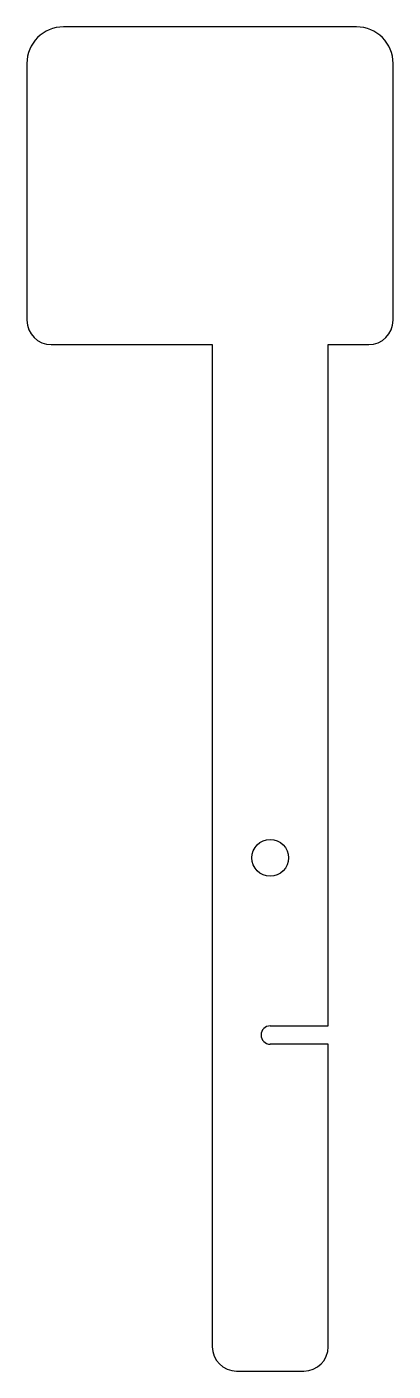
# Model space of a CAD drawing. Header units: millimetres. Extents: x -303 to -273, y -84 to 26.
import ezdxf

# ---------------------------------------------------------------- set-up
doc = ezdxf.new("R2010")
doc.units = ezdxf.units.MM
doc.layers.get('0').update_dxf_attribs({"linetype": 'CONTINUOUS'})

msp = doc.modelspace()

# ---------------------------------------------------------------- linework, layer by layer
for p, q in [((-275.68, 26), (-299.68, 26)), ((-302.68, 23), (-302.68, 2)), ((-272.68, 2), (-272.68, 23)), ((-300.68, 0), (-287.5, 0)), ((-287.5, 0), (-287.5, -82)), ((-278, -55.75), (-278, 0)), ((-278, 0), (-274.68, 0)), ((-282.75, -55.75), (-278, -55.75)), ((-278, -57.25), (-282.75, -57.25)), ((-278, -82), (-278, -57.25)), ((-285.5, -84), (-280, -84))]:
    msp.add_line(p, q)
msp.add_circle((-282.75, -42), 1.5)
for centre, radius, start, end in [((-299.68, 23), 3, 90, 180), ((-275.68, 23), 3, 0, 90), ((-300.68, 2), 2, 180, 270), ((-274.68, 2), 2, 270, 360), ((-282.75, -56.5), 0.75, 90, 270), ((-285.5, -82), 2, 180, 270), ((-280, -82), 2, -90, 0)]:
    msp.add_arc(centre, radius, start, end)

doc.saveas('drawing.dxf')
